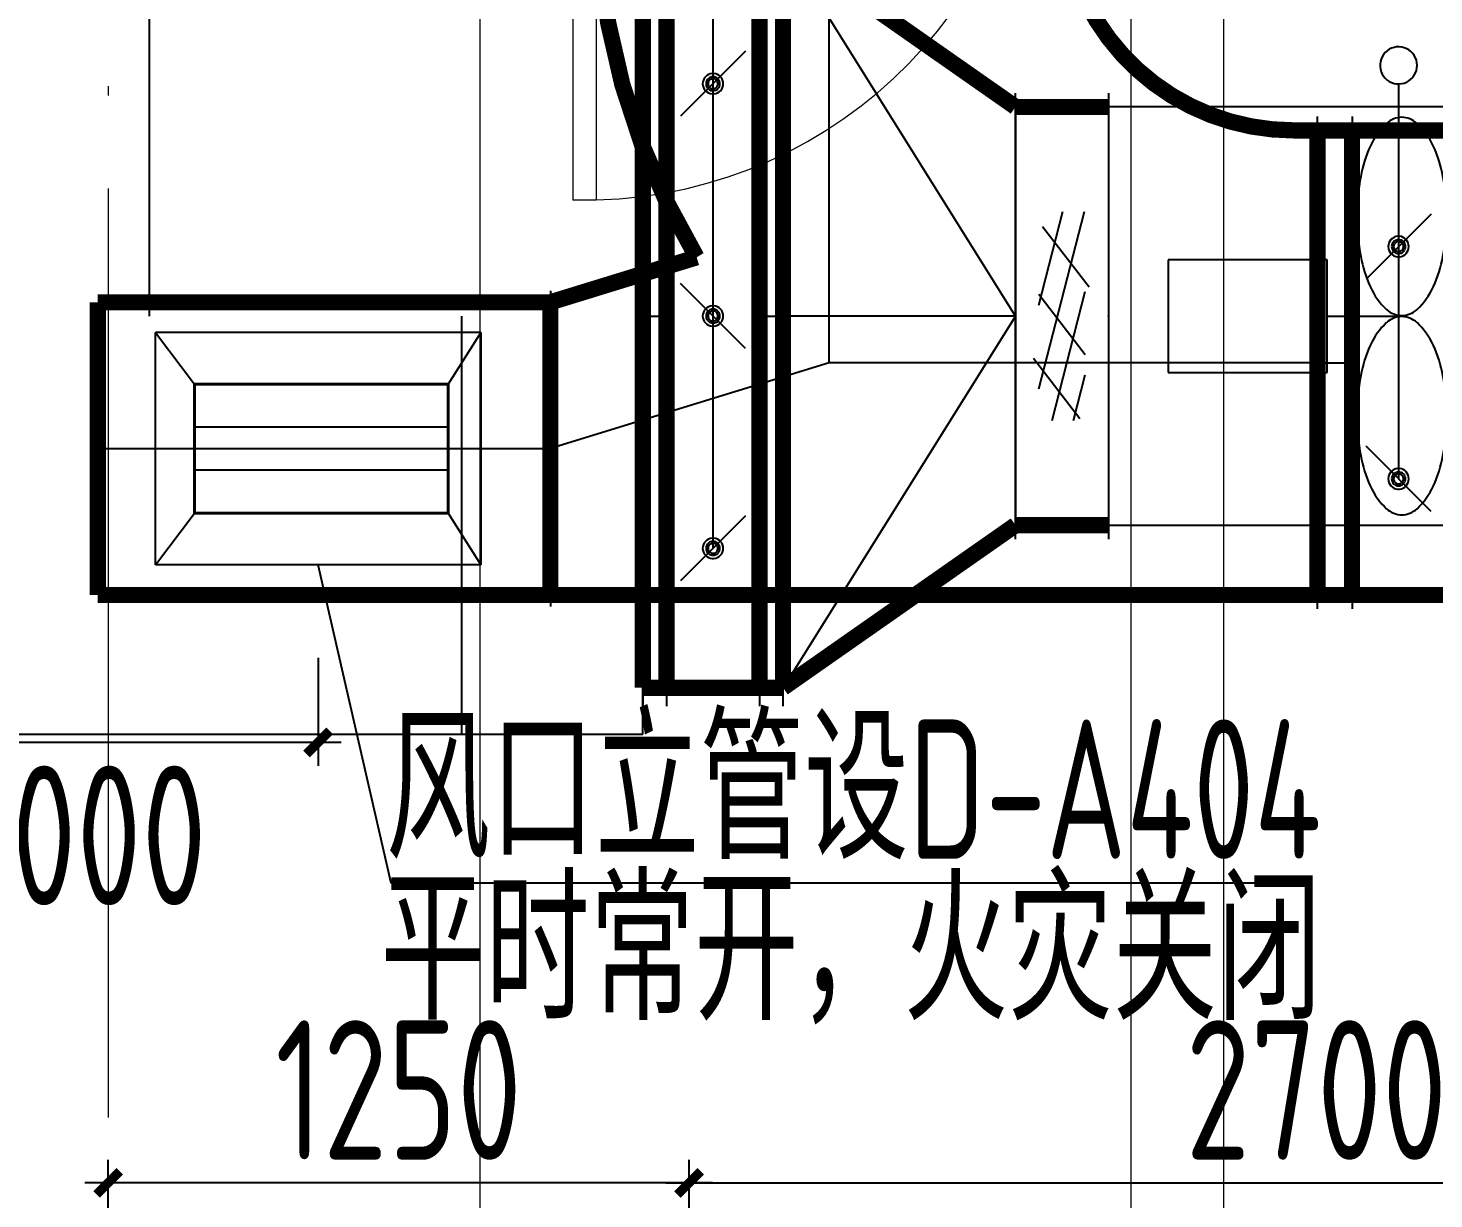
# Model space of a CAD drawing. Extents: x 4 to 13611208, y -605838 to 574722.
# Drawn here: x 13230825 to 13233850, y 195285 to 197805 of the extents above; entities that cross this region are included whole.
import ezdxf

# ---------------------------------------------------------------- set-up
doc = ezdxf.new("R2010")
doc.units = 0
doc.header["$LTSCALE"] = 1000
doc.header["$MEASUREMENT"] = 0
doc.linetypes.add('CENTER2', pattern=[28.575, 19.05, -3.175, 3.175, -3.175])
doc.linetypes.add('DOTE', pattern=[2.42, 2, -0.2, 0.02, -0.2])
for name, color, linetype in [('DUCT-K-P中心线', 5, 'CENTER2'), ('DUCT-K-P法兰', 2, 'Continuous'), ('DUCT-K-P管', 191, 'Continuous'), ('DUCT-K-P管端线', 2, 'Continuous'), ('DUCT-K-P管设备', 7, 'Continuous'), ('DUCT-K-P阀门', 7, 'Continuous'), ('DUCT-X-P中心线', 5, 'CENTER2'), ('DUCT-X-P管', 31, 'Continuous'), ('DUCT-X-P风口', 7, 'Continuous'), ('DUCT-X-S标注', 7, 'Continuous'), ('DUCT-X-YP中心线', 5, 'CENTER2'), ('DUCT-X-YP法兰', 2, 'Continuous'), ('DUCT-X-YP管', 31, 'Continuous'), ('DUCT-X-YP管端线', 2, 'Continuous'), ('DUCT-X-YP阀门', 7, 'Continuous'), ('SXT-标注', 7, 'Continuous')]:
    doc.layers.add(name, color=color, linetype=linetype)
doc.layers.add('建筑底图', color=8, linetype='Continuous', lineweight=13)
doc.styles.add('67', font='gbenor.shx', dxfattribs={"width": 0.7, "bigfont": 'hztxt.shx'})
doc.styles.add('du', font='gbenor.shx', dxfattribs={"width": 0.8, "bigfont": 'hztxt.shx'})
doc.dimstyles.new('67', dxfattribs={"dimscale": 100, "dimtxt": 3, "dimasz": 0.5, "dimexe": 0.5, "dimexo": 2, "dimgap": 0.5, "dimtad": 2, "dimdec": 0, "dimrnd": 5, "dimzin": 0, "dimdsep": 46, "dimtxsty": 'du', "dimblk": 'ARCHTICK', "dimcen": 0, "dimdle": 0.5, "dimclrd": 256, "dimclre": 256, "dimclrt": 256, "dimazin": 0, "dimtfac": 1, "dimtdec": 0, "dimtix": 1, "dimtmove": 2, "dimatfit": 3, "dimfxl": 100, "dimtolj": 1, "dimtzin": 0, "dimlwd": -1, "dimlwe": -1, "dimarcsym": 0})

# ---------------------------------------------------------------- blocks, each defined once
blk = doc.blocks.new('$DorLib2D$00000001')
for p, q in [((0.45, 0.975), (0.5, 0.975)), ((0.45, 0), (0.45, 0.975)), ((0.5, 0), (0.5, 0.975)), ((0.5, 0), (0.45, 0))]:
    blk.add_line(p, q)
at = {"lineweight": 13}
blk.add_arc((0.475, 0), 0.975, 91.4693, 180, dxfattribs=at)
blk = doc.blocks.new('_ArchTick')
at = {"color": 0, "linetype": 'ByBlock', "const_width": 0.4}
blk.add_lwpolyline([(-0.5, -0.5), (0.5, 0.5)], dxfattribs=at)
blk = doc.blocks.new('*D738')
at = {"layer": 'DUCT-X-S标注', "transparency": 16777216}
for p, q in [((13230447.4, 196449.4), (13230447.4, 196217)), ((13231449, 196449.4), (13231449, 196217)), ((13231499, 196267), (13230397.4, 196267))]:
    blk.add_line(p, q, dxfattribs=at)
at = {"layer": 'DUCT-X-S标注', "transparency": 16777216, "xscale": 50, "yscale": 50, "zscale": 50, "rotation": 180}
blk.add_blockref('_ArchTick', (13230447.4, 196267), dxfattribs=at)
at = {"layer": 'DUCT-X-S标注', "transparency": 16777216, "xscale": 50, "yscale": 50, "zscale": 50}
blk.add_blockref('_ArchTick', (13231449, 196267), dxfattribs=at)
at = {"layer": 'DUCT-X-S标注', "transparency": 16777216, "insert": (13230948.2, 196067), "char_height": 300, "attachment_point": 5, "style": 'du'}
blk.add_mtext('\\A1;1000', dxfattribs=at)
blk = doc.blocks.new('*D1829')
at = {"layer": 'SXT-标注', "transparency": 16777216}
for p, q in [((13230997.4, 195109.5), (13230997.4, 195368.9)), ((13232247.4, 195109.5), (13232247.4, 195368.9)), ((13232297.4, 195318.9), (13230947.4, 195318.9))]:
    blk.add_line(p, q, dxfattribs=at)
at = {"layer": 'SXT-标注', "transparency": 16777216, "xscale": 50, "yscale": 50, "zscale": 50, "rotation": 180}
blk.add_blockref('_ArchTick', (13230997.4, 195318.9), dxfattribs=at)
at = {"layer": 'SXT-标注', "transparency": 16777216, "xscale": 50, "yscale": 50, "zscale": 50}
blk.add_blockref('_ArchTick', (13232247.4, 195318.9), dxfattribs=at)
at = {"layer": 'SXT-标注', "transparency": 16777216, "insert": (13231622.4, 195518.9), "char_height": 300, "attachment_point": 5, "style": 'du'}
blk.add_mtext('\\A1;1250', dxfattribs=at)
blk = doc.blocks.new('*D1830')
at = {"layer": 'SXT-标注', "transparency": 16777216}
for p, q in [((13232247.4, 195209.5), (13232247.4, 195368.9)), ((13234946.4, 195209.5), (13234946.4, 195368.9)), ((13232197.4, 195318.9), (13234996.4, 195318.9))]:
    blk.add_line(p, q, dxfattribs=at)
at = {"layer": 'SXT-标注', "transparency": 16777216, "xscale": 50, "yscale": 50, "zscale": 50, "rotation": 180}
blk.add_blockref('_ArchTick', (13232247.4, 195318.9), dxfattribs=at)
at = {"layer": 'SXT-标注', "transparency": 16777216, "xscale": 50, "yscale": 50, "zscale": 50}
blk.add_blockref('_ArchTick', (13234946.4, 195318.9), dxfattribs=at)
at = {"layer": 'SXT-标注', "transparency": 16777216, "insert": (13233596.9, 195518.9), "char_height": 300, "attachment_point": 5, "style": 'du'}
blk.add_mtext('\\A1;2700', dxfattribs=at)
blk = doc.blocks.new('$轴流风机$00000011')
for p, q in [((-500, 500), (-500, -500)), ((500, 500), (-500, 500)), ((500, -500), (500, 500)), ((-339.5, 134.7), (-339.5, -134.7)), ((88, 134.7), (-339.5, 134.7)), ((88, -134.7), (88, 134.7)), ((88, 0), (288.5, 0)), ((-339.5, -134.7), (88, -134.7)), ((-500, -500), (500, -500))]:
    blk.add_line(p, q)
for centre, radius, start, end in [((288.5, 410.5), 64.8, 90, 129.1821), ((288.5, 410.5), 64.8, 50.8179, 90), ((355.1, 328.7), 170.3, 129.1821, 153.0603), ((221.9, 328.7), 170.3, 26.9397, 50.8179), ((462.4, 274.2), 290.7, 153.0603, 168.1126), ((114.5, 274.2), 290.7, 11.8874, 26.9397), ((633.1, 238.3), 465, 168.1126, 180), ((-56.1, 238.3), 465, 0, 11.8874), ((633.1, 238.3), 465, 180, 191.8874), ((-56.1, 238.3), 465, 348.1126, 0), ((462.4, 202.4), 290.7, 191.8874, 206.9397), ((114.5, 202.4), 290.7, 333.0603, 348.1126), ((355.1, 147.8), 170.3, 206.9397, 230.8179), ((221.9, 147.8), 170.3, 309.1821, 333.0603), ((288.5, 66.1), 64.8, 230.8179, 270), ((288.5, 66.1), 64.8, 270, 309.1821), ((355.1, -147.8), 170.3, 129.1821, 153.0603), ((288.5, -66.1), 64.8, 90, 129.1821), ((288.5, -66.1), 64.8, 50.8179, 90), ((221.9, -147.8), 170.3, 26.9397, 50.8179), ((462.4, -202.4), 290.7, 153.0603, 168.1126), ((114.5, -202.4), 290.7, 11.8874, 26.9397), ((633.1, -238.3), 465, 168.1126, 180), ((-56.1, -238.3), 465, 0, 11.8874), ((633.1, -238.3), 465, 180, 191.8874), ((-56.1, -238.3), 465, 348.1126, 0), ((462.4, -274.2), 290.7, 191.8874, 206.9397), ((114.5, -274.2), 290.7, 333.0603, 348.1126), ((355.1, -328.7), 170.3, 206.9397, 230.8179), ((221.9, -328.7), 170.3, 309.1821, 333.0603), ((288.5, -410.5), 64.8, 230.8179, 270), ((288.5, -410.5), 64.8, 270, 309.1821)]:
    blk.add_arc(centre, radius, start, end)
for p in [(-500, 0), (500, 0)]:
    blk.add_point(p)
blk = doc.blocks.new('$风口$00000108')
for p, q in [((-250, 135), (-190, 75)), ((-250, -135), (-250, 135)), ((250, 135), (200, 75)), ((250, 135), (250, -135)), ((200, 25), (-190, 25)), ((200, -25), (-190, -25)), ((-250, -135), (-190, -75)), ((200, -75), (250, -135)), ((250, -135), (-250, -135))]:
    blk.add_line(p, q)
at = {"linetype": 'Continuous'}
blk.add_line((250, 135), (-250, 135), dxfattribs=at)
at = {"lineweight": 40}
for p, q in [((-190, 75), (200, 75)), ((-190, -75), (-190, 75)), ((200, 75), (200, -75)), ((-190, -75), (200, -75))]:
    blk.add_line(p, q, dxfattribs=at)

msp = doc.modelspace()

# ---------------------------------------------------------------- linework, layer by layer
at = {"layer": 'DUCT-K-P中心线'}
for p, q in [((13232148, 197184.8), (13232198.5, 197184.8)), ((13232398.9, 197184.8), (13232449.3, 197184.8)), ((13232949.5, 197184.8), (13232449.5, 197184.8))]:
    msp.add_line(p, q, dxfattribs=at)
at = {"layer": 'DUCT-K-P法兰'}
for p, q in [((13232147.9, 198024.8), (13232147.9, 196344.8)), ((13232198.6, 198024.8), (13232198.6, 196344.8)), ((13232398.8, 198024.8), (13232398.8, 196344.8)), ((13232449.4, 196344.8), (13232449.4, 198024.8)), ((13232949.6, 196704.8), (13232949.6, 197664.8)), ((13233149.8, 197664.8), (13233149.8, 196704.8))]:
    msp.add_line(p, q, dxfattribs=at)
at = {"layer": 'DUCT-K-P法兰', "color": 18, "true_color": 0x000000}
for p in [(13232147.8, 197184.8, 4700), (13232148, 197184.8, 4700), (13232198.5, 197184.8, 4700), (13232198.7, 197184.8, 4700), (13232398.7, 197184.8, 4700), (13232398.9, 197184.8, 4700), (13232449.3, 197184.8, 4700), (13232449.5, 197184.8, 4700), (13232949.5, 197184.8, 4700), (13232949.7, 197184.8, 4700), (13233149.7, 197184.8, 4700), (13233149.9, 197184.8, 4700)]:
    msp.add_point(p, dxfattribs=at)
at = {"layer": 'DUCT-K-P管'}
for q in [(13232449.5, 197984.8), (13232449.5, 196384.8)]:
    msp.add_line((13232949.5, 197184.8), q, dxfattribs=at)
at = {"layer": 'DUCT-K-P管', "const_width": 35}
for points in [[(13232148, 197984.8), (13232148, 196384.8)], [(13232198.5, 196384.8), (13232198.5, 197984.8)], [(13232398.9, 197984.8), (13232398.9, 196384.8)], [(13232449.3, 196384.8), (13232449.3, 197984.8)], [(13232949.5, 197634.8), (13232449.5, 197984.8)], [(13232949.7, 197634.8), (13233149.7, 197634.8)], [(13232949.5, 196734.8), (13232449.5, 196384.8)], [(13233149.7, 196734.8), (13232949.7, 196734.8)], [(13232148, 196384.8), (13232198.5, 196384.8)], [(13232398.7, 196384.8), (13232198.7, 196384.8)], [(13232398.9, 196384.8), (13232449.3, 196384.8)]]:
    msp.add_lwpolyline(points, dxfattribs=at)
at = {"layer": 'DUCT-K-P管', "color": 18, "true_color": 0x000000}
for p in [(13232449.5, 197184.8, 4700), (13232949.5, 197184.8, 4700)]:
    msp.add_point(p, dxfattribs=at)
at = {"layer": 'DUCT-K-P管端线'}
for p, q in [((13232147.8, 197984.8), (13232147.8, 196384.8)), ((13232198.7, 197984.8), (13232198.7, 196384.8)), ((13232398.7, 197984.8), (13232398.7, 196384.8)), ((13232449.5, 197984.8), (13232449.5, 196384.8)), ((13232949.5, 196734.8), (13232949.5, 197634.8)), ((13232949.7, 197634.8), (13232949.7, 196734.8)), ((13233149.7, 197634.8), (13233149.7, 196734.8))]:
    msp.add_line(p, q, dxfattribs=at)
at = {"layer": 'DUCT-K-P阀门'}
for p, q in [((13231085.8, 198084.8), (13231085.8, 197184.8)), ((13232147.8, 196284.8), (13232147.8, 198084.8)), ((13232298.7, 197984.8), (13232298.7, 197184.8)), ((13232368.7, 197754.8), (13232228.7, 197614.8)), ((13232276.9, 197688.9), (13232276.5, 197684.8)), ((13232278, 197692.8), (13232276.9, 197688.9)), ((13232279.8, 197696.5), (13232278, 197692.8)), ((13232282.3, 197699.8), (13232279.8, 197696.5)), ((13232285.3, 197702.5), (13232282.3, 197699.8)), ((13232284.3, 197689.1), (13232283.7, 197686.2)), ((13232285.3, 197691.7), (13232284.3, 197689.1)), ((13232288.8, 197704.7), (13232285.3, 197702.5)), ((13232286.9, 197694.1), (13232285.3, 197691.7)), ((13232288.8, 197696.2), (13232286.9, 197694.1)), ((13232288.4, 197687.8), (13232288, 197685.8)), ((13232289.1, 197689.7), (13232288.4, 197687.8)), ((13232292.6, 197706.1), (13232288.8, 197704.7)), ((13232291.2, 197697.8), (13232288.8, 197696.2)), ((13232290.2, 197691.5), (13232289.1, 197689.7)), ((13232291.6, 197692.9), (13232290.2, 197691.5)), ((13232293.8, 197699), (13232291.2, 197697.8)), ((13232293.3, 197694.1), (13232291.6, 197692.9)), ((13232296.6, 197706.9), (13232292.6, 197706.1)), ((13232295.2, 197695), (13232293.3, 197694.1)), ((13232296.5, 197699.7), (13232293.8, 197699)), ((13232297.1, 197695.4), (13232295.2, 197695)), ((13232299.4, 197699.8), (13232296.5, 197699.7)), ((13232300.7, 197706.9), (13232296.6, 197706.9)), ((13232299.2, 197695.5), (13232297.1, 197695.4)), ((13232301.2, 197695.3), (13232299.2, 197695.5)), ((13232302.2, 197699.4), (13232299.4, 197699.8)), ((13232304.7, 197706.1), (13232300.7, 197706.9)), ((13232303.1, 197694.6), (13232301.2, 197695.3)), ((13232304.9, 197698.5), (13232302.2, 197699.4)), ((13232304.9, 197693.6), (13232303.1, 197694.6)), ((13232308.5, 197704.7), (13232304.7, 197706.1)), ((13232307.4, 197697), (13232304.9, 197698.5)), ((13232306.4, 197692.2), (13232304.9, 197693.6)), ((13232307.7, 197690.6), (13232306.4, 197692.2)), ((13232309.5, 197695.2), (13232307.4, 197697)), ((13232308.6, 197688.8), (13232307.7, 197690.6)), ((13232312, 197702.5), (13232308.5, 197704.7)), ((13232309.2, 197686.9), (13232308.6, 197688.8)), ((13232309.4, 197684.8), (13232309.2, 197686.9)), ((13232311.3, 197692.9), (13232309.5, 197695.2)), ((13232312.6, 197690.4), (13232311.3, 197692.9)), ((13232315, 197699.8), (13232312, 197702.5)), ((13232313.4, 197687.7), (13232312.6, 197690.4)), ((13232313.7, 197684.8), (13232313.4, 197687.7)), ((13232317.5, 197696.5), (13232315, 197699.8)), ((13232319.3, 197692.8), (13232317.5, 197696.5)), ((13232320.5, 197688.9), (13232319.3, 197692.8)), ((13232320.8, 197684.8), (13232320.5, 197688.9)), ((13232276.5, 197684.8), (13232276.9, 197680.8)), ((13232276.9, 197680.8), (13232278, 197676.8)), ((13232278, 197676.8), (13232279.8, 197673.2)), ((13232279.8, 197673.2), (13232282.3, 197669.9)), ((13232282.3, 197669.9), (13232285.3, 197667.1)), ((13232283.7, 197686.2), (13232283.7, 197683.4)), ((13232283.7, 197683.4), (13232284.3, 197680.6)), ((13232284.3, 197680.6), (13232285.3, 197677.9)), ((13232285.3, 197677.9), (13232286.9, 197675.5)), ((13232285.3, 197667.1), (13232288.8, 197665)), ((13232286.9, 197675.5), (13232288.8, 197673.5)), ((13232288, 197685.8), (13232288, 197683.8)), ((13232288, 197683.8), (13232288.4, 197681.8)), ((13232288.4, 197681.8), (13232289.1, 197679.9)), ((13232288.8, 197673.5), (13232291.2, 197671.8)), ((13232288.8, 197665), (13232292.6, 197663.5)), ((13232289.1, 197679.9), (13232290.2, 197678.2)), ((13232290.2, 197678.2), (13232291.6, 197676.7)), ((13232291.2, 197671.8), (13232293.8, 197670.6)), ((13232291.6, 197676.7), (13232293.3, 197675.5)), ((13232292.6, 197663.5), (13232296.6, 197662.8)), ((13232293.3, 197675.5), (13232295.2, 197674.7)), ((13232293.8, 197670.6), (13232296.5, 197670)), ((13232295.2, 197674.7), (13232297.1, 197674.2)), ((13232296.5, 197670), (13232299.4, 197669.8)), ((13232296.6, 197662.8), (13232300.7, 197662.8)), ((13232297.1, 197674.2), (13232299.2, 197674.1)), ((13232298.7, 197684.8), (13232298.7, 196684.8)), ((13232299.2, 197674.1), (13232301.2, 197674.4)), ((13232299.4, 197669.8), (13232302.2, 197670.2)), ((13232300.7, 197662.8), (13232304.7, 197663.5)), ((13232301.2, 197674.4), (13232303.1, 197675.1)), ((13232302.2, 197670.2), (13232304.9, 197671.2)), ((13232303.1, 197675.1), (13232304.9, 197676.1)), ((13232304.7, 197663.5), (13232308.5, 197665)), ((13232304.9, 197676.1), (13232306.4, 197677.4)), ((13232304.9, 197671.2), (13232307.4, 197672.6)), ((13232306.4, 197677.4), (13232307.7, 197679)), ((13232307.4, 197672.6), (13232309.5, 197674.5)), ((13232307.7, 197679), (13232308.6, 197680.8)), ((13232308.5, 197665), (13232312, 197667.1)), ((13232308.6, 197680.8), (13232309.2, 197682.8)), ((13232309.2, 197682.8), (13232309.4, 197684.8)), ((13232309.5, 197674.5), (13232311.3, 197676.7)), ((13232311.3, 197676.7), (13232312.6, 197679.2)), ((13232312, 197667.1), (13232315, 197669.9)), ((13232312.6, 197679.2), (13232313.4, 197682)), ((13232313.4, 197682), (13232313.7, 197684.8)), ((13232315, 197669.9), (13232317.5, 197673.2)), ((13232317.5, 197673.2), (13232319.3, 197676.8)), ((13232319.3, 197676.8), (13232320.5, 197680.8)), ((13232320.5, 197680.8), (13232320.8, 197684.8)), ((13232999.7, 197028.3), (13233097.7, 197409.8)), ((13232999.7, 197208.3), (13233051.5, 197409.8)), ((13233107.9, 197246.9), (13233007.9, 197376.8)), ((13232368.7, 197114.8), (13232228.7, 197254.8)), ((13233028.4, 196959.8), (13233099.7, 197238)), ((13232288.8, 197204.7), (13232285.3, 197202.5)), ((13232292.6, 197206.1), (13232288.8, 197204.7)), ((13232296.6, 197206.9), (13232292.6, 197206.1)), ((13232300.7, 197206.9), (13232296.6, 197206.9)), ((13232304.7, 197206.1), (13232300.7, 197206.9)), ((13232308.5, 197204.7), (13232304.7, 197206.1)), ((13232312, 197202.5), (13232308.5, 197204.7)), ((13233099.7, 197101.2), (13232999.7, 197231.1)), ((13231758.5, 196284.8), (13231758.5, 197184.8)), ((13232276.9, 197188.9), (13232276.5, 197184.8)), ((13232276.5, 197184.8), (13232276.9, 197180.8)), ((13232278, 197192.8), (13232276.9, 197188.9)), ((13232276.9, 197180.8), (13232278, 197176.8)), ((13232279.8, 197196.5), (13232278, 197192.8)), ((13232278, 197176.8), (13232279.8, 197173.2)), ((13232282.3, 197199.8), (13232279.8, 197196.5)), ((13232279.8, 197173.2), (13232282.3, 197169.9)), ((13232285.3, 197202.5), (13232282.3, 197199.8)), ((13232284.3, 197189.1), (13232283.7, 197186.2)), ((13232283.7, 197186.2), (13232283.7, 197183.4)), ((13232283.7, 197183.4), (13232284.3, 197180.6)), ((13232285.3, 197191.7), (13232284.3, 197189.1)), ((13232284.3, 197180.6), (13232285.3, 197177.9)), ((13232286.9, 197194.1), (13232285.3, 197191.7)), ((13232285.3, 197177.9), (13232286.9, 197175.5)), ((13232288.8, 197196.2), (13232286.9, 197194.1)), ((13232286.9, 197175.5), (13232288.8, 197173.5)), ((13232288.4, 197187.8), (13232288, 197185.8)), ((13232288, 197185.8), (13232288, 197183.8)), ((13232288, 197183.8), (13232288.4, 197181.8)), ((13232289.1, 197189.7), (13232288.4, 197187.8)), ((13232288.4, 197181.8), (13232289.1, 197179.9)), ((13232291.2, 197197.8), (13232288.8, 197196.2)), ((13232288.8, 197173.5), (13232291.2, 197171.8)), ((13232290.2, 197191.5), (13232289.1, 197189.7)), ((13232289.1, 197179.9), (13232290.2, 197178.2)), ((13232291.6, 197192.9), (13232290.2, 197191.5)), ((13232290.2, 197178.2), (13232291.6, 197176.7)), ((13232293.8, 197199), (13232291.2, 197197.8)), ((13232293.3, 197194.1), (13232291.6, 197192.9)), ((13232291.6, 197176.7), (13232293.3, 197175.5)), ((13232295.2, 197195), (13232293.3, 197194.1)), ((13232293.3, 197175.5), (13232295.2, 197174.7)), ((13232296.5, 197199.7), (13232293.8, 197199)), ((13232297.1, 197195.4), (13232295.2, 197195)), ((13232295.2, 197174.7), (13232297.1, 197174.2)), ((13232299.4, 197199.8), (13232296.5, 197199.7)), ((13232299.2, 197195.5), (13232297.1, 197195.4)), ((13232297.1, 197174.2), (13232299.2, 197174.1)), ((13232301.2, 197195.3), (13232299.2, 197195.5)), ((13232299.2, 197174.1), (13232301.2, 197174.4)), ((13232302.2, 197199.4), (13232299.4, 197199.8)), ((13232303.1, 197194.6), (13232301.2, 197195.3)), ((13232301.2, 197174.4), (13232303.1, 197175.1)), ((13232304.9, 197198.5), (13232302.2, 197199.4)), ((13232304.9, 197193.6), (13232303.1, 197194.6)), ((13232303.1, 197175.1), (13232304.9, 197176.1)), ((13232307.4, 197197), (13232304.9, 197198.5)), ((13232306.4, 197192.2), (13232304.9, 197193.6)), ((13232304.9, 197176.1), (13232306.4, 197177.4)), ((13232304.9, 197171.2), (13232307.4, 197172.6)), ((13232307.7, 197190.6), (13232306.4, 197192.2)), ((13232306.4, 197177.4), (13232307.7, 197179)), ((13232309.5, 197195.2), (13232307.4, 197197)), ((13232307.4, 197172.6), (13232309.5, 197174.5)), ((13232308.6, 197188.8), (13232307.7, 197190.6)), ((13232307.7, 197179), (13232308.6, 197180.8)), ((13232309.2, 197186.9), (13232308.6, 197188.8)), ((13232308.6, 197180.8), (13232309.2, 197182.8)), ((13232309.4, 197184.8), (13232309.2, 197186.9)), ((13232309.2, 197182.8), (13232309.4, 197184.8)), ((13232311.3, 197192.9), (13232309.5, 197195.2)), ((13232309.5, 197174.5), (13232311.3, 197176.7)), ((13232312.6, 197190.4), (13232311.3, 197192.9)), ((13232311.3, 197176.7), (13232312.6, 197179.2)), ((13232315, 197199.8), (13232312, 197202.5)), ((13232313.4, 197187.7), (13232312.6, 197190.4)), ((13232312.6, 197179.2), (13232313.4, 197182)), ((13232313.7, 197184.8), (13232313.4, 197187.7)), ((13232313.4, 197182), (13232313.7, 197184.8)), ((13232317.5, 197196.5), (13232315, 197199.8)), ((13232315, 197169.9), (13232317.5, 197173.2)), ((13232319.3, 197192.8), (13232317.5, 197196.5)), ((13232317.5, 197173.2), (13232319.3, 197176.8)), ((13232320.5, 197188.9), (13232319.3, 197192.8)), ((13232319.3, 197176.8), (13232320.5, 197180.8)), ((13232320.8, 197184.8), (13232320.5, 197188.9)), ((13232320.5, 197180.8), (13232320.8, 197184.8)), ((13232282.3, 197169.9), (13232285.3, 197167.1)), ((13232285.3, 197167.1), (13232288.8, 197165)), ((13232288.8, 197165), (13232292.6, 197163.5)), ((13232291.2, 197171.8), (13232293.8, 197170.6)), ((13232292.6, 197163.5), (13232296.6, 197162.8)), ((13232293.8, 197170.6), (13232296.5, 197170)), ((13232296.5, 197170), (13232299.4, 197169.8)), ((13232296.6, 197162.8), (13232300.7, 197162.8)), ((13232299.4, 197169.8), (13232302.2, 197170.2)), ((13232300.7, 197162.8), (13232304.7, 197163.5)), ((13232302.2, 197170.2), (13232304.9, 197171.2)), ((13232304.7, 197163.5), (13232308.5, 197165)), ((13232308.5, 197165), (13232312, 197167.1)), ((13232312, 197167.1), (13232315, 197169.9)), ((13233088.1, 196963.4), (13232988.1, 197093.3)), ((13233074.6, 196959.8), (13233099.7, 197058)), ((13232368.7, 196754.8), (13232228.7, 196614.8)), ((13232276.9, 196688.9), (13232276.5, 196684.8)), ((13232278, 196692.8), (13232276.9, 196688.9)), ((13232279.8, 196696.5), (13232278, 196692.8)), ((13232282.3, 196699.8), (13232279.8, 196696.5)), ((13232285.3, 196702.5), (13232282.3, 196699.8)), ((13232284.3, 196689.1), (13232283.7, 196686.2)), ((13232285.3, 196691.7), (13232284.3, 196689.1)), ((13232288.8, 196704.7), (13232285.3, 196702.5)), ((13232286.9, 196694.1), (13232285.3, 196691.7)), ((13232288.8, 196696.2), (13232286.9, 196694.1)), ((13232289.1, 196689.7), (13232288.4, 196687.8)), ((13232292.6, 196706.1), (13232288.8, 196704.7)), ((13232291.2, 196697.8), (13232288.8, 196696.2)), ((13232290.2, 196691.5), (13232289.1, 196689.7)), ((13232291.6, 196692.9), (13232290.2, 196691.5)), ((13232293.8, 196699), (13232291.2, 196697.8)), ((13232293.3, 196694.1), (13232291.6, 196692.9)), ((13232296.6, 196706.9), (13232292.6, 196706.1)), ((13232295.2, 196695), (13232293.3, 196694.1)), ((13232296.5, 196699.7), (13232293.8, 196699)), ((13232297.1, 196695.4), (13232295.2, 196695)), ((13232299.4, 196699.8), (13232296.5, 196699.7)), ((13232300.7, 196706.9), (13232296.6, 196706.9)), ((13232299.2, 196695.5), (13232297.1, 196695.4)), ((13232301.2, 196695.3), (13232299.2, 196695.5)), ((13232302.2, 196699.4), (13232299.4, 196699.8)), ((13232304.7, 196706.1), (13232300.7, 196706.9)), ((13232303.1, 196694.6), (13232301.2, 196695.3)), ((13232304.9, 196698.5), (13232302.2, 196699.4)), ((13232304.9, 196693.6), (13232303.1, 196694.6)), ((13232308.5, 196704.7), (13232304.7, 196706.1)), ((13232307.4, 196697), (13232304.9, 196698.5)), ((13232306.4, 196692.2), (13232304.9, 196693.6)), ((13232307.7, 196690.6), (13232306.4, 196692.2)), ((13232309.5, 196695.2), (13232307.4, 196697)), ((13232308.6, 196688.8), (13232307.7, 196690.6)), ((13232312, 196702.5), (13232308.5, 196704.7)), ((13232309.2, 196686.9), (13232308.6, 196688.8)), ((13232311.3, 196692.9), (13232309.5, 196695.2)), ((13232312.6, 196690.4), (13232311.3, 196692.9)), ((13232315, 196699.8), (13232312, 196702.5)), ((13232313.4, 196687.7), (13232312.6, 196690.4)), ((13232317.5, 196696.5), (13232315, 196699.8)), ((13232319.3, 196692.8), (13232317.5, 196696.5)), ((13232320.5, 196688.9), (13232319.3, 196692.8)), ((13232320.8, 196684.8), (13232320.5, 196688.9)), ((13232276.5, 196684.8), (13232276.9, 196680.8)), ((13232276.9, 196680.8), (13232278, 196676.8)), ((13232278, 196676.8), (13232279.8, 196673.2)), ((13232279.8, 196673.2), (13232282.3, 196669.9)), ((13232282.3, 196669.9), (13232285.3, 196667.1)), ((13232283.7, 196686.2), (13232283.7, 196683.4)), ((13232283.7, 196683.4), (13232284.3, 196680.6)), ((13232284.3, 196680.6), (13232285.3, 196677.9)), ((13232285.3, 196677.9), (13232286.9, 196675.5)), ((13232285.3, 196667.1), (13232288.8, 196665)), ((13232286.9, 196675.5), (13232288.8, 196673.5)), ((13232288.4, 196687.8), (13232288, 196685.8)), ((13232288, 196685.8), (13232288, 196683.8)), ((13232288, 196683.8), (13232288.4, 196681.8)), ((13232288.4, 196681.8), (13232289.1, 196679.9)), ((13232288.8, 196673.5), (13232291.2, 196671.8)), ((13232288.8, 196665), (13232292.6, 196663.5)), ((13232289.1, 196679.9), (13232290.2, 196678.2)), ((13232290.2, 196678.2), (13232291.6, 196676.7)), ((13232291.2, 196671.8), (13232293.8, 196670.6)), ((13232291.6, 196676.7), (13232293.3, 196675.5)), ((13232292.6, 196663.5), (13232296.6, 196662.8)), ((13232293.3, 196675.5), (13232295.2, 196674.7)), ((13232293.8, 196670.6), (13232296.5, 196670)), ((13232295.2, 196674.7), (13232297.1, 196674.2)), ((13232296.5, 196670), (13232299.4, 196669.8)), ((13232296.6, 196662.8), (13232300.7, 196662.8)), ((13232297.1, 196674.2), (13232299.2, 196674.1)), ((13232299.2, 196674.1), (13232301.2, 196674.4)), ((13232299.4, 196669.8), (13232302.2, 196670.2)), ((13232300.7, 196662.8), (13232304.7, 196663.5)), ((13232301.2, 196674.4), (13232303.1, 196675.1)), ((13232302.2, 196670.2), (13232304.9, 196671.2)), ((13232303.1, 196675.1), (13232304.9, 196676.1)), ((13232304.7, 196663.5), (13232308.5, 196665)), ((13232304.9, 196676.1), (13232306.4, 196677.4)), ((13232304.9, 196671.2), (13232307.4, 196672.6)), ((13232306.4, 196677.4), (13232307.7, 196679)), ((13232307.4, 196672.6), (13232309.5, 196674.5)), ((13232307.7, 196679), (13232308.6, 196680.8)), ((13232308.5, 196665), (13232312, 196667.1)), ((13232308.6, 196680.8), (13232309.2, 196682.8)), ((13232309.4, 196684.8), (13232309.2, 196686.9)), ((13232309.2, 196682.8), (13232309.4, 196684.8)), ((13232309.5, 196674.5), (13232311.3, 196676.7)), ((13232311.3, 196676.7), (13232312.6, 196679.2)), ((13232312, 196667.1), (13232315, 196669.9)), ((13232312.6, 196679.2), (13232313.4, 196682)), ((13232313.7, 196684.8), (13232313.4, 196687.7)), ((13232313.4, 196682), (13232313.7, 196684.8)), ((13232315, 196669.9), (13232317.5, 196673.2)), ((13232317.5, 196673.2), (13232319.3, 196676.8)), ((13232319.3, 196676.8), (13232320.5, 196680.8)), ((13232320.5, 196680.8), (13232320.8, 196684.8)), ((13230747.8, 196284.8), (13232147.8, 196284.8))]:
    msp.add_line(p, q, dxfattribs=at)
at = {"layer": 'DUCT-X-P中心线'}
msp.add_line((13230975, 196899.4), (13231948.8, 196899.4), dxfattribs=at)
at = {"layer": 'DUCT-X-P管', "const_width": 35}
for points in [[(13231948.8, 197214.4), (13230975, 197214.4)], [(13230975, 197214.4), (13230975, 196584.4)], [(13231948.8, 196584.4), (13231948.8, 197214.4)], [(13230975, 196584.4), (13231948.8, 196584.4)]]:
    msp.add_lwpolyline(points, dxfattribs=at)
at = {"layer": 'DUCT-X-S标注', "elevation": 900}
msp.add_lwpolyline([(13233555.2, 195964.4), (13231606.2, 195964.4), (13231449, 196649.4)], dxfattribs=at)
at = {"layer": 'DUCT-X-YP中心线'}
for p, q in [((13232549, 197084.4), (13232549, 198134.4)), ((13232549, 197084.4), (13231949, 196899.4)), ((13233599, 197084.4), (13232549, 197084.4)), ((13233599.2, 197084.4), (13233673.6, 197084.4))]:
    msp.add_line(p, q, dxfattribs=at)
at = {"layer": 'DUCT-X-YP法兰'}
for p, q in [((13233599.1, 196554.4), (13233599.1, 197614.4)), ((13233673.7, 197614.4), (13233673.7, 196554.4)), ((13231948.9, 197239.4), (13231948.9, 196559.4))]:
    msp.add_line(p, q, dxfattribs=at)
at = {"layer": 'DUCT-X-YP法兰', "color": 18, "true_color": 0x000000}
for p in [(13233599, 197084.4, 4950), (13233599.2, 197084.4, 4950), (13233673.6, 197084.4, 4950), (13233673.8, 197084.4, 4950), (13231948.8, 196899.4, 4900), (13231949, 196899.4, 4900)]:
    msp.add_point(p, dxfattribs=at)
at = {"layer": 'DUCT-X-YP管', "const_width": 35}
msp.add_lwpolyline([(13232049, 198084.4, 0.136186), (13232263.6, 197311.3)], format="xyb", dxfattribs=at)
at = {"layer": 'DUCT-X-YP管', "extrusion": (0, 0, -1), "const_width": 35}
msp.add_lwpolyline([(-13233549, 197584.4, 0.414214), (-13233049, 198084.4)], format="xyb", dxfattribs=at)
at = {"layer": 'DUCT-X-YP管', "const_width": 35}
for points in [[(13233599, 197584.4), (13233549, 197584.4)], [(13233673.6, 197584.4), (13233599.2, 197584.4)], [(13233599.2, 197584.4), (13233599.2, 196584.4)], [(13233673.6, 196584.4), (13233673.6, 197584.4)], [(13233673.8, 197584.4), (13233873.8, 197584.4)], [(13232263.6, 197311.3), (13231949, 197214.4)], [(13231949, 196584.4), (13233549, 196584.4)], [(13233549, 196584.4), (13233599, 196584.4)], [(13233599.2, 196584.4), (13233673.6, 196584.4)], [(13233873.8, 196584.4), (13233673.8, 196584.4)]]:
    msp.add_lwpolyline(points, dxfattribs=at)
at = {"layer": 'DUCT-X-YP管', "color": 18, "true_color": 0x000000}
for p in [(13233599, 197084.4, 4950), (13231949, 196899.4, 4900)]:
    msp.add_point(p, dxfattribs=at)
at = {"layer": 'DUCT-X-YP管端线'}
for p, q in [((13233599, 196584.4), (13233599, 197584.4)), ((13233673.8, 197584.4), (13233673.8, 196584.4)), ((13231949, 197214.4), (13231949, 196584.4))]:
    msp.add_line(p, q, dxfattribs=at)
at = {"layer": 'DUCT-X-YP阀门'}
for p, q in [((13233741.4, 197747.9), (13233738.4, 197743.1)), ((13233745, 197752.1), (13233741.4, 197747.9)), ((13233749.1, 197755.9), (13233745, 197752.1)), ((13233753.8, 197759), (13233749.1, 197755.9)), ((13233758.8, 197761.4), (13233753.8, 197759)), ((13233764.1, 197763.2), (13233758.8, 197761.4)), ((13233769.6, 197764.1), (13233764.1, 197763.2)), ((13233775.2, 197764.3), (13233769.6, 197764.1)), ((13233780.7, 197763.7), (13233775.2, 197764.3)), ((13233786.1, 197762.4), (13233780.7, 197763.7)), ((13233791.3, 197760.3), (13233786.1, 197762.4)), ((13233796.1, 197757.5), (13233791.3, 197760.3)), ((13233800.5, 197754.1), (13233796.1, 197757.5)), ((13233804.4, 197750.1), (13233800.5, 197754.1)), ((13233807.7, 197745.6), (13233804.4, 197750.1)), ((13233734.6, 197732.7), (13233733.9, 197727.1)), ((13233733.9, 197727.1), (13233733.9, 197721.6)), ((13233733.9, 197721.6), (13233734.6, 197716)), ((13233736.2, 197738), (13233734.6, 197732.7)), ((13233738.4, 197743.1), (13233736.2, 197738)), ((13233810.3, 197740.6), (13233807.7, 197745.6)), ((13233812.2, 197735.4), (13233810.3, 197740.6)), ((13233813.4, 197729.9), (13233812.2, 197735.4)), ((13233812.2, 197713.3), (13233813.4, 197718.8)), ((13233813.8, 197724.4), (13233813.4, 197729.9)), ((13233813.4, 197718.8), (13233813.8, 197724.4)), ((13233734.6, 197716), (13233736.2, 197710.7)), ((13233736.2, 197710.7), (13233738.4, 197705.6)), ((13233738.4, 197705.6), (13233741.4, 197700.8)), ((13233741.4, 197700.8), (13233745, 197696.6)), ((13233745, 197696.6), (13233749.1, 197692.8)), ((13233749.1, 197692.8), (13233753.8, 197689.7)), ((13233753.8, 197689.7), (13233758.8, 197687.3)), ((13233758.8, 197687.3), (13233764.1, 197685.5)), ((13233786.1, 197686.3), (13233791.3, 197688.4)), ((13233791.3, 197688.4), (13233796.1, 197691.2)), ((13233796.1, 197691.2), (13233800.5, 197694.6)), ((13233800.5, 197694.6), (13233804.4, 197698.6)), ((13233804.4, 197698.6), (13233807.7, 197703.2)), ((13233807.7, 197703.2), (13233810.3, 197708.1)), ((13233810.3, 197708.1), (13233812.2, 197713.3)), ((13233764.1, 197685.5), (13233769.6, 197684.6)), ((13233769.6, 197684.6), (13233775.2, 197684.4)), ((13233773.8, 197684.4), (13233773.8, 197584.4)), ((13233775.2, 197684.4), (13233780.7, 197685)), ((13233780.7, 197685), (13233786.1, 197686.3)), ((13233773.8, 197584.4), (13233773.8, 197084.4)), ((13233843.8, 197404.4), (13233703.8, 197264.4)), ((13233763.9, 197354.2), (13233760.4, 197352)), ((13233767.7, 197355.7), (13233763.9, 197354.2)), ((13233771.7, 197356.4), (13233767.7, 197355.7)), ((13233775.8, 197356.4), (13233771.7, 197356.4)), ((13233779.8, 197355.7), (13233775.8, 197356.4)), ((13233783.6, 197354.2), (13233779.8, 197355.7)), ((13233787.1, 197352), (13233783.6, 197354.2)), ((13233752, 197338.4), (13233751.6, 197334.4)), ((13233751.6, 197334.4), (13233752, 197330.3)), ((13233753.1, 197342.4), (13233752, 197338.4)), ((13233752, 197330.3), (13233753.1, 197326.3)), ((13233754.9, 197346), (13233753.1, 197342.4)), ((13233753.1, 197326.3), (13233754.9, 197322.7)), ((13233757.4, 197349.3), (13233754.9, 197346)), ((13233760.4, 197352), (13233757.4, 197349.3)), ((13233759, 197337.3), (13233758.8, 197334.4)), ((13233758.8, 197334.4), (13233759, 197331.4)), ((13233759.9, 197340.1), (13233759, 197337.3)), ((13233759, 197331.4), (13233759.9, 197328.6)), ((13233761.3, 197342.7), (13233759.9, 197340.1)), ((13233759.9, 197328.6), (13233761.3, 197326)), ((13233763.1, 197345), (13233761.3, 197342.7)), ((13233761.3, 197326), (13233763.1, 197323.7)), ((13233765.4, 197346.8), (13233763.1, 197345)), ((13233763.5, 197337.4), (13233763.1, 197335.4)), ((13233763.1, 197335.4), (13233763.1, 197333.3)), ((13233763.1, 197333.3), (13233763.5, 197331.3)), ((13233763.1, 197323.7), (13233765.4, 197321.9)), ((13233764.2, 197339.3), (13233763.5, 197337.4)), ((13233763.5, 197331.3), (13233764.2, 197329.4)), ((13233765.3, 197341), (13233764.2, 197339.3)), ((13233764.2, 197329.4), (13233765.3, 197327.7)), ((13233766.7, 197342.5), (13233765.3, 197341)), ((13233765.3, 197327.7), (13233766.7, 197326.2)), ((13233768, 197348.2), (13233765.4, 197346.8)), ((13233768.4, 197343.6), (13233766.7, 197342.5)), ((13233766.7, 197326.2), (13233768.4, 197325.1)), ((13233770.8, 197349.1), (13233768, 197348.2)), ((13233770.2, 197344.5), (13233768.4, 197343.6)), ((13233768.4, 197325.1), (13233770.2, 197324.2)), ((13233772.2, 197345), (13233770.2, 197344.5)), ((13233770.2, 197324.2), (13233772.2, 197323.7)), ((13233773.8, 197349.4), (13233770.8, 197349.1)), ((13233774.3, 197345.1), (13233772.2, 197345)), ((13233776.7, 197349.1), (13233773.8, 197349.4)), ((13233773.8, 197334.4), (13233773.8, 196834.4)), ((13233776.3, 197344.8), (13233774.3, 197345.1)), ((13233774.3, 197323.6), (13233776.3, 197323.9)), ((13233778.2, 197344.1), (13233776.3, 197344.8)), ((13233776.3, 197323.9), (13233778.2, 197324.6)), ((13233779.5, 197348.2), (13233776.7, 197349.1)), ((13233780, 197343.1), (13233778.2, 197344.1)), ((13233778.2, 197324.6), (13233780, 197325.6)), ((13233782.1, 197346.8), (13233779.5, 197348.2)), ((13233781.5, 197341.8), (13233780, 197343.1)), ((13233780, 197325.6), (13233781.5, 197326.9)), ((13233782.8, 197340.2), (13233781.5, 197341.8)), ((13233781.5, 197326.9), (13233782.8, 197328.6)), ((13233784.4, 197345), (13233782.1, 197346.8)), ((13233782.1, 197321.9), (13233784.4, 197323.7)), ((13233783.7, 197338.3), (13233782.8, 197340.2)), ((13233782.8, 197328.6), (13233783.7, 197330.4)), ((13233784.3, 197336.4), (13233783.7, 197338.3)), ((13233783.7, 197330.4), (13233784.3, 197332.3)), ((13233784.5, 197334.4), (13233784.3, 197336.4)), ((13233784.3, 197332.3), (13233784.5, 197334.4)), ((13233786.2, 197342.7), (13233784.4, 197345)), ((13233784.4, 197323.7), (13233786.2, 197326)), ((13233787.6, 197340.1), (13233786.2, 197342.7)), ((13233786.2, 197326), (13233787.6, 197328.6)), ((13233790.1, 197349.3), (13233787.1, 197352)), ((13233788.5, 197337.3), (13233787.6, 197340.1)), ((13233787.6, 197328.6), (13233788.5, 197331.4)), ((13233788.8, 197334.4), (13233788.5, 197337.3)), ((13233788.5, 197331.4), (13233788.8, 197334.4)), ((13233792.6, 197346), (13233790.1, 197349.3)), ((13233794.4, 197342.4), (13233792.6, 197346)), ((13233792.6, 197322.7), (13233794.4, 197326.3)), ((13233795.5, 197338.4), (13233794.4, 197342.4)), ((13233794.4, 197326.3), (13233795.5, 197330.3)), ((13233795.9, 197334.4), (13233795.5, 197338.4)), ((13233795.5, 197330.3), (13233795.9, 197334.4)), ((13233754.9, 197322.7), (13233757.4, 197319.4)), ((13233757.4, 197319.4), (13233760.4, 197316.7)), ((13233760.4, 197316.7), (13233763.9, 197314.5)), ((13233763.9, 197314.5), (13233767.7, 197313)), ((13233765.4, 197321.9), (13233768, 197320.5)), ((13233767.7, 197313), (13233771.7, 197312.3)), ((13233768, 197320.5), (13233770.8, 197319.6)), ((13233770.8, 197319.6), (13233773.8, 197319.3)), ((13233771.7, 197312.3), (13233775.8, 197312.3)), ((13233772.2, 197323.7), (13233774.3, 197323.6)), ((13233773.8, 197319.3), (13233776.7, 197319.6)), ((13233775.8, 197312.3), (13233779.8, 197313)), ((13233776.7, 197319.6), (13233779.5, 197320.5)), ((13233779.5, 197320.5), (13233782.1, 197321.9)), ((13233779.8, 197313), (13233783.6, 197314.5)), ((13233783.6, 197314.5), (13233787.1, 197316.7)), ((13233787.1, 197316.7), (13233790.1, 197319.4)), ((13233790.1, 197319.4), (13233792.6, 197322.7)), ((13233843.8, 196764.4), (13233703.8, 196904.4)), ((13233753.1, 196842.4), (13233752, 196838.4)), ((13233754.9, 196846), (13233753.1, 196842.4)), ((13233757.4, 196849.3), (13233754.9, 196846)), ((13233760.4, 196852), (13233757.4, 196849.3)), ((13233759.9, 196840.1), (13233759, 196837.3)), ((13233761.3, 196842.7), (13233759.9, 196840.1)), ((13233763.9, 196854.2), (13233760.4, 196852)), ((13233763.1, 196845), (13233761.3, 196842.7)), ((13233765.4, 196846.8), (13233763.1, 196845)), ((13233767.7, 196855.7), (13233763.9, 196854.2)), ((13233765.3, 196841), (13233764.2, 196839.3)), ((13233766.7, 196842.5), (13233765.3, 196841)), ((13233768, 196848.2), (13233765.4, 196846.8)), ((13233768.4, 196843.6), (13233766.7, 196842.5)), ((13233771.7, 196856.4), (13233767.7, 196855.7)), ((13233770.8, 196849.1), (13233768, 196848.2)), ((13233770.2, 196844.5), (13233768.4, 196843.6)), ((13233772.2, 196845), (13233770.2, 196844.5)), ((13233773.8, 196849.4), (13233770.8, 196849.1)), ((13233775.8, 196856.4), (13233771.7, 196856.4)), ((13233774.3, 196845.1), (13233772.2, 196845)), ((13233776.7, 196849.1), (13233773.8, 196849.4)), ((13233776.3, 196844.8), (13233774.3, 196845.1)), ((13233779.8, 196855.7), (13233775.8, 196856.4)), ((13233778.2, 196844.1), (13233776.3, 196844.8)), ((13233779.5, 196848.2), (13233776.7, 196849.1)), ((13233780, 196843.1), (13233778.2, 196844.1)), ((13233782.1, 196846.8), (13233779.5, 196848.2)), ((13233783.6, 196854.2), (13233779.8, 196855.7)), ((13233781.5, 196841.8), (13233780, 196843.1)), ((13233782.8, 196840.2), (13233781.5, 196841.8)), ((13233784.4, 196845), (13233782.1, 196846.8)), ((13233783.7, 196838.3), (13233782.8, 196840.2)), ((13233787.1, 196852), (13233783.6, 196854.2)), ((13233786.2, 196842.7), (13233784.4, 196845)), ((13233787.6, 196840.1), (13233786.2, 196842.7)), ((13233790.1, 196849.3), (13233787.1, 196852)), ((13233788.5, 196837.3), (13233787.6, 196840.1)), ((13233792.6, 196846), (13233790.1, 196849.3)), ((13233794.4, 196842.4), (13233792.6, 196846)), ((13233795.5, 196838.4), (13233794.4, 196842.4)), ((13233752, 196838.4), (13233751.6, 196834.4)), ((13233751.6, 196834.4), (13233752, 196830.3)), ((13233752, 196830.3), (13233753.1, 196826.3)), ((13233753.1, 196826.3), (13233754.9, 196822.7)), ((13233754.9, 196822.7), (13233757.4, 196819.4)), ((13233757.4, 196819.4), (13233760.4, 196816.7)), ((13233759, 196837.3), (13233758.8, 196834.4)), ((13233758.8, 196834.4), (13233759, 196831.4)), ((13233759, 196831.4), (13233759.9, 196828.6)), ((13233759.9, 196828.6), (13233761.3, 196826)), ((13233760.4, 196816.7), (13233763.9, 196814.5)), ((13233761.3, 196826), (13233763.1, 196823.7)), ((13233763.5, 196837.4), (13233763.1, 196835.4)), ((13233763.1, 196835.4), (13233763.1, 196833.3)), ((13233763.1, 196833.3), (13233763.5, 196831.3)), ((13233763.1, 196823.7), (13233765.4, 196821.9)), ((13233764.2, 196839.3), (13233763.5, 196837.4)), ((13233763.5, 196831.3), (13233764.2, 196829.4)), ((13233763.9, 196814.5), (13233767.7, 196813)), ((13233764.2, 196829.4), (13233765.3, 196827.7)), ((13233765.3, 196827.7), (13233766.7, 196826.2)), ((13233765.4, 196821.9), (13233768, 196820.5)), ((13233766.7, 196826.2), (13233768.4, 196825.1)), ((13233767.7, 196813), (13233771.7, 196812.3)), ((13233768, 196820.5), (13233770.8, 196819.6)), ((13233768.4, 196825.1), (13233770.2, 196824.2)), ((13233770.2, 196824.2), (13233772.2, 196823.7)), ((13233770.8, 196819.6), (13233773.8, 196819.3)), ((13233771.7, 196812.3), (13233775.8, 196812.3)), ((13233772.2, 196823.7), (13233774.3, 196823.6)), ((13233773.8, 196819.3), (13233776.7, 196819.6)), ((13233774.3, 196823.6), (13233776.3, 196823.9)), ((13233775.8, 196812.3), (13233779.8, 196813)), ((13233776.3, 196823.9), (13233778.2, 196824.6)), ((13233776.7, 196819.6), (13233779.5, 196820.5)), ((13233778.2, 196824.6), (13233780, 196825.6)), ((13233779.5, 196820.5), (13233782.1, 196821.9)), ((13233779.8, 196813), (13233783.6, 196814.5)), ((13233780, 196825.6), (13233781.5, 196826.9)), ((13233781.5, 196826.9), (13233782.8, 196828.6)), ((13233782.1, 196821.9), (13233784.4, 196823.7)), ((13233782.8, 196828.6), (13233783.7, 196830.4)), ((13233783.6, 196814.5), (13233787.1, 196816.7)), ((13233784.3, 196836.4), (13233783.7, 196838.3)), ((13233783.7, 196830.4), (13233784.3, 196832.3)), ((13233784.5, 196834.4), (13233784.3, 196836.4)), ((13233784.3, 196832.3), (13233784.5, 196834.4)), ((13233784.4, 196823.7), (13233786.2, 196826)), ((13233786.2, 196826), (13233787.6, 196828.6)), ((13233787.1, 196816.7), (13233790.1, 196819.4)), ((13233787.6, 196828.6), (13233788.5, 196831.4)), ((13233788.8, 196834.4), (13233788.5, 196837.3)), ((13233788.5, 196831.4), (13233788.8, 196834.4)), ((13233790.1, 196819.4), (13233792.6, 196822.7)), ((13233792.6, 196822.7), (13233794.4, 196826.3)), ((13233794.4, 196826.3), (13233795.5, 196830.3)), ((13233795.9, 196834.4), (13233795.5, 196838.4)), ((13233795.5, 196830.3), (13233795.9, 196834.4))]:
    msp.add_line(p, q, dxfattribs=at)
at = {"layer": '建筑底图', "color": 8, "linetype": 'DOTE'}
msp.add_line((13230997.4, 209559.5), (13230997.4, 180083), dxfattribs=at)
at = {"layer": '建筑底图', "color": 8}
for p, q in [((13231797.4, 205209.5), (13231797.4, 186509.5)), ((13233197.4, 202459.5), (13233197.4, 195209.5)), ((13233397.4, 202259.5), (13233397.4, 195209.5))]:
    msp.add_line(p, q, dxfattribs=at)

# ---------------------------------------------------------------- block references
at = {"layer": 'DUCT-K-P管设备', "xscale": 0.8, "yscale": 0.9, "zscale": 900, "rotation": 359.9999999999997}
msp.add_blockref('$轴流风机$00000011', (13233549.9, 197184.8, 4700), dxfattribs=at)
at = {"layer": 'DUCT-X-P风口', "xscale": 1.4, "yscale": 1.851851851851852}
msp.add_blockref('$风口$00000108', (13231449, 196899.4, 3500), dxfattribs=at)
at = {"layer": '建筑底图', "color": 8, "xscale": -1000, "yscale": -1000, "zscale": -1000}
msp.add_blockref('$DorLib2D$00000001', (13232497.4, 198409.5), dxfattribs=at)

# ---------------------------------------------------------------- texts
at = {"layer": 'DUCT-X-S标注', "style": '67', "width": 0.75}
for s, p in [('风口立管设D-A404', (13231594.8, 196016.5, 2085)), ('平时常开，火灾关闭', (13231583.3, 195669.6, 3270))]:
    msp.add_text(s, height=300, dxfattribs=at).set_placement(p)

# ---------------------------------------------------------------- dimensions: what is measured, and where the dimension line sits
at = {"layer": 'DUCT-X-S标注'}
dim = msp.add_linear_dim(base=(13230447.4, 196267), p1=(13231449, 196649.4, 3500), p2=(13230447.4, 196649.4), dimstyle='67', dxfattribs=at)
dim.commit()
dim.dimension.update_dxf_attribs({"geometry": '*D738', "text_midpoint": (13230948.2, 196067)})
at = {"layer": 'SXT-标注'}
for base, p1, p2, picture, middle in [((13230997.4, 195318.9), (13232247.4, 194909.5), (13230997.4, 194909.5), '*D1829', (13231622.4, 195518.9)), ((13234946.4, 195318.9), (13232247.4, 195009.5), (13234946.4, 195009.5), '*D1830', (13233596.9, 195518.9))]:
    dim = msp.add_linear_dim(base=base, p1=p1, p2=p2, dimstyle='67', dxfattribs=at)
    dim.commit()
    dim.dimension.update_dxf_attribs({"geometry": picture, "text_midpoint": middle})

doc.saveas('drawing.dxf')
